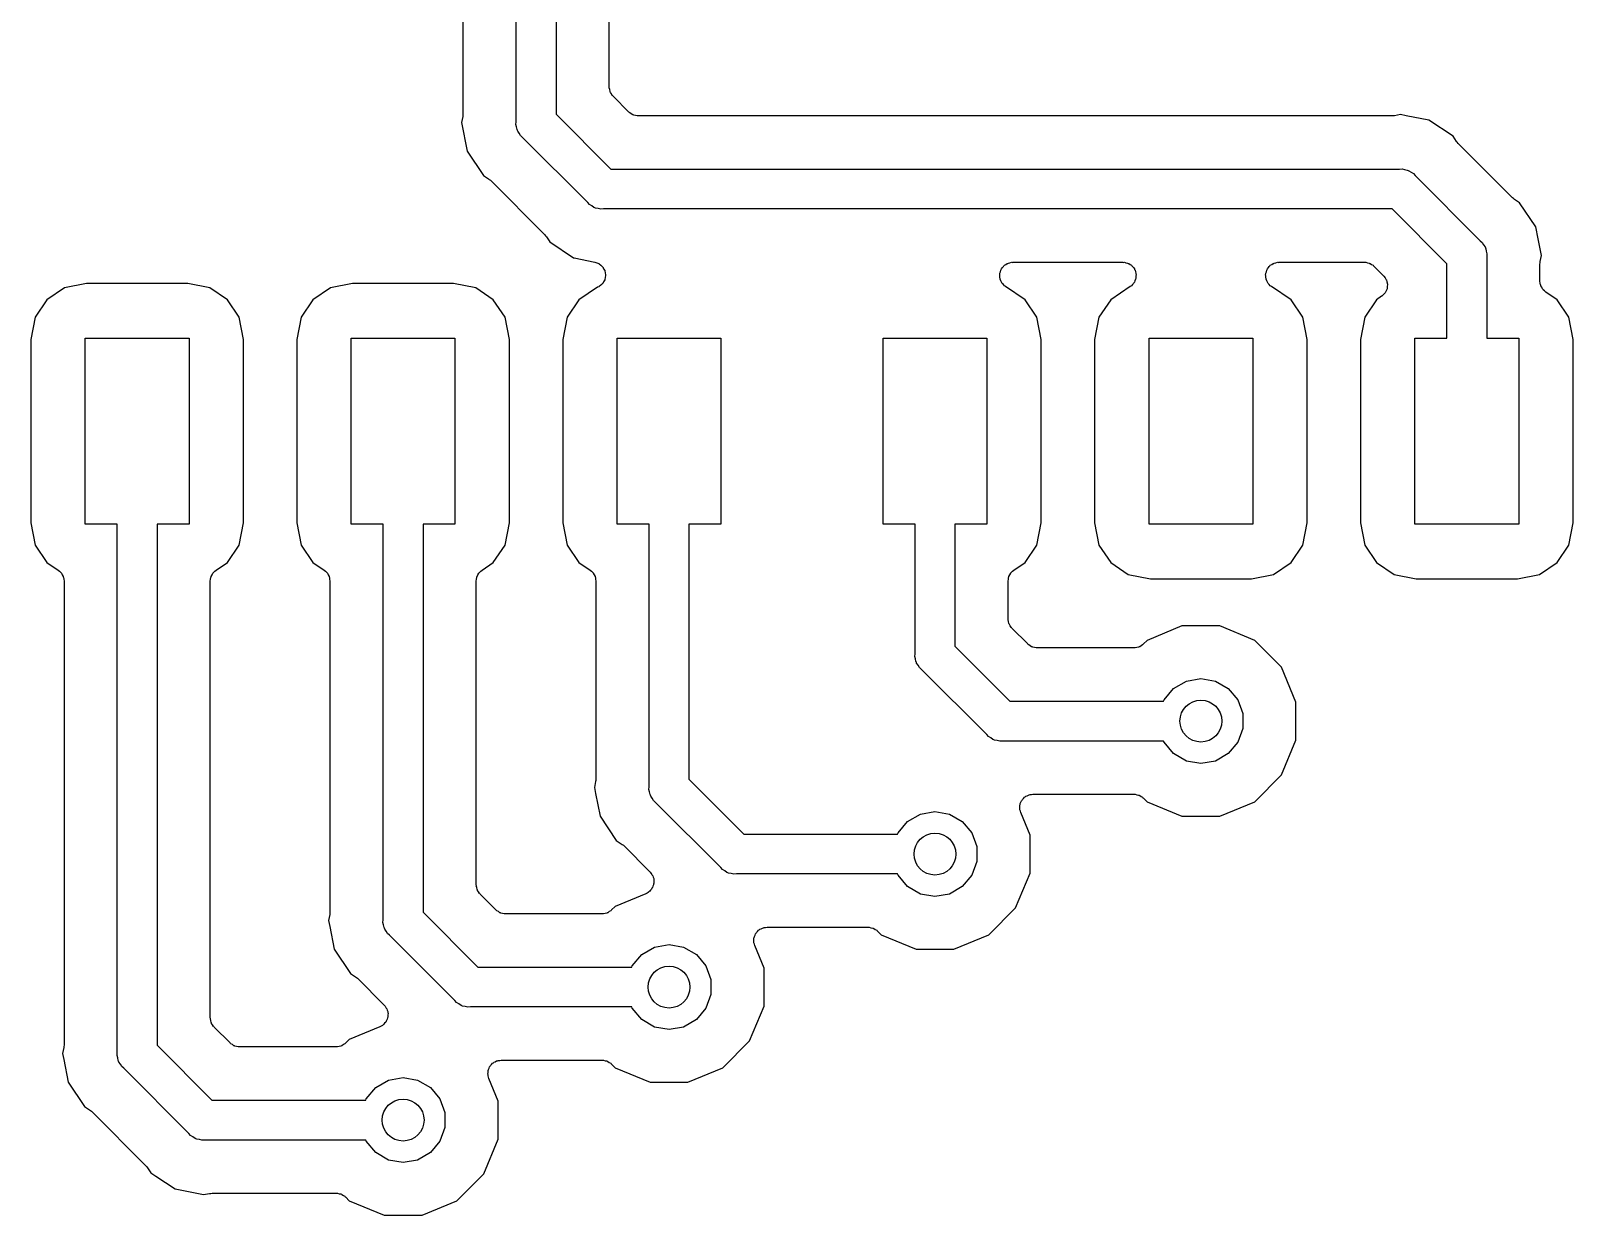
# Model space of a CAD drawing. Extents: x 40 to 163, y -163 to -37.
# Drawn here: x 49.78 to 64.52, y -146.32 to -135.01 of the extents above; entities that cross this region are included whole.
import ezdxf

# ---------------------------------------------------------------- set-up
doc = ezdxf.new("R2010")
doc.units = 0
doc.header["$MEASUREMENT"] = 0
doc.layers.add('BLACK', color=7, linetype='CONTINUOUS')

msp = doc.modelspace()

# ---------------------------------------------------------------- linework, layer by layer
at = {"layer": 'BLACK', "linetype": 'CONTINUOUS'}
for p, q in [((54.4195, -135.882), (54.4195, -112.474)), ((54.8005, -112.403), (54.8005, -135.811)), ((53.9115, -134.48), (53.9115, -135.809)), ((55.3085, -135.548), (55.3085, -134.48)), ((55.3095, -135.554), (55.3085, -135.548)), ((55.309, -135.559), (55.3095, -135.554)), ((55.3133, -135.575), (55.309, -135.559)), ((55.3162, -135.592), (55.3133, -135.575)), ((55.319, -135.596), (55.3162, -135.592)), ((55.3204, -135.602), (55.319, -135.596)), ((55.3299, -135.615), (55.3204, -135.602)), ((55.3382, -135.63), (55.3299, -135.615)), ((55.3425, -135.633), (55.3382, -135.63)), ((55.3457, -135.638), (55.3425, -135.633)), ((55.4971, -135.789), (55.3457, -135.638)), ((53.9093, -135.821), (53.9091, -135.833)), ((53.9115, -135.809), (53.9093, -135.821)), ((54.8005, -135.811), (55.3239, -136.334)), ((55.5017, -135.793), (55.4971, -135.789)), ((55.5053, -135.797), (55.5017, -135.793)), ((55.5197, -135.805), (55.5053, -135.797)), ((55.5333, -135.815), (55.5197, -135.805)), ((55.5387, -135.816), (55.5333, -135.815)), ((55.5435, -135.819), (55.5387, -135.816)), ((55.5598, -135.822), (55.5435, -135.819)), ((55.5759, -135.826), (55.5598, -135.822)), ((62.865, -135.813), (62.8085, -135.824)), ((62.9215, -135.824), (62.865, -135.813)), ((53.9091, -135.833), (53.8978, -135.89)), ((53.8978, -135.89), (53.952, -136.163)), ((54.4173, -135.907), (54.4195, -135.882)), ((54.4238, -135.931), (54.4173, -135.907)), ((54.4282, -135.956), (54.4238, -135.931)), ((54.4325, -135.964), (54.4282, -135.956)), ((54.4347, -135.972), (54.4325, -135.964)), ((55.5814, -135.826), (55.5759, -135.826)), ((55.5869, -135.826), (55.5814, -135.826)), ((62.7837, -135.826), (55.5869, -135.826)), ((62.796, -135.824), (62.7837, -135.826)), ((62.8085, -135.824), (62.796, -135.824)), ((63.1375, -135.867), (62.9215, -135.824)), ((62.9215, -135.824), (62.9215, -135.824)), ((63.3686, -136.021), (63.1375, -135.867)), ((54.4492, -135.992), (54.4347, -135.972)), ((54.4618, -136.014), (54.4492, -135.992)), ((54.4812, -136.031), (54.4618, -136.014)), ((55.1044, -136.654), (54.4812, -136.031)), ((63.4006, -136.069), (63.3686, -136.021)), ((63.4092, -136.078), (63.4006, -136.069)), ((63.4164, -136.089), (63.4092, -136.078)), ((63.9364, -136.609), (63.4164, -136.089)), ((53.952, -136.163), (54.1064, -136.394)), ((54.1064, -136.394), (54.1543, -136.426)), ((55.3239, -136.334), (62.8567, -136.334)), ((62.8567, -136.334), (62.8819, -136.332)), ((62.8819, -136.332), (62.9063, -136.339)), ((62.9063, -136.339), (62.9312, -136.343)), ((62.9312, -136.343), (62.9385, -136.347)), ((62.9385, -136.347), (62.9467, -136.35)), ((62.9467, -136.35), (62.9674, -136.364)), ((62.9674, -136.364), (62.9893, -136.377)), ((62.9893, -136.377), (63.0056, -136.396)), ((63.0056, -136.396), (63.6288, -137.019)), ((54.1543, -136.426), (54.1633, -136.434)), ((54.1633, -136.434), (54.1736, -136.441)), ((54.1736, -136.441), (54.6936, -136.961)), ((55.1207, -136.673), (55.1044, -136.654)), ((55.1426, -136.686), (55.1207, -136.673)), ((55.1632, -136.7), (55.1426, -136.686)), ((55.1715, -136.703), (55.1632, -136.7)), ((55.1788, -136.707), (55.1715, -136.703)), ((55.2037, -136.711), (55.1788, -136.707)), ((63.9466, -136.616), (63.9364, -136.609)), ((63.9557, -136.624), (63.9466, -136.616)), ((64.0036, -136.656), (63.9557, -136.624)), ((64.158, -136.887), (64.0036, -136.656)), ((55.2281, -136.718), (55.2037, -136.711)), ((55.2533, -136.715), (55.2281, -136.718)), ((62.7861, -136.715), (55.2533, -136.715)), ((63.3095, -137.239), (62.7861, -136.715)), ((54.6936, -136.961), (54.7008, -136.972)), ((54.7008, -136.972), (54.7094, -136.981)), ((54.7094, -136.981), (54.7414, -137.029)), ((64.1801, -136.999), (64.158, -136.887)), ((64.2122, -137.16), (64.1801, -136.999)), ((54.7414, -137.029), (54.9675, -137.18)), ((63.6288, -137.019), (63.6482, -137.036)), ((63.6482, -137.036), (63.6608, -137.058)), ((63.6608, -137.058), (63.6753, -137.078)), ((63.6753, -137.078), (63.6775, -137.086)), ((63.6775, -137.086), (63.6818, -137.094)), ((63.6818, -137.094), (63.6862, -137.119)), ((63.6862, -137.119), (63.6927, -137.143)), ((63.6927, -137.143), (63.6905, -137.168)), ((54.9675, -137.18), (54.9725, -137.183)), ((54.9725, -137.183), (55.1719, -137.223)), ((55.1719, -137.223), (55.1899, -137.23)), ((55.1899, -137.23), (55.2082, -137.236)), ((55.2082, -137.236), (55.2104, -137.238)), ((55.2104, -137.238), (55.213, -137.239)), ((55.213, -137.239), (55.2276, -137.251)), ((55.2276, -137.251), (55.2426, -137.263)), ((55.2426, -137.263), (55.2441, -137.266)), ((55.2441, -137.266), (55.2462, -137.268)), ((55.2462, -137.268), (55.2555, -137.285)), ((55.2555, -137.285), (55.2655, -137.301)), ((59.0487, -137.299), (59.0526, -137.294)), ((59.0526, -137.294), (59.055, -137.287)), ((59.055, -137.287), (59.0647, -137.275)), ((59.0647, -137.275), (59.0732, -137.263)), ((59.0732, -137.263), (59.0788, -137.259)), ((59.0788, -137.259), (59.0833, -137.253)), ((59.0833, -137.253), (59.0965, -137.246)), ((59.0965, -137.246), (59.1088, -137.237)), ((59.1088, -137.237), (59.1155, -137.235)), ((59.1155, -137.235), (59.1215, -137.231)), ((59.1215, -137.231), (59.1365, -137.229)), ((59.1365, -137.229), (59.1511, -137.224)), ((59.1511, -137.224), (59.1581, -137.225)), ((59.1581, -137.225), (59.1649, -137.224)), ((59.1649, -137.224), (60.2151, -137.224)), ((60.2151, -137.224), (60.2219, -137.225)), ((60.2219, -137.225), (60.2289, -137.224)), ((60.2289, -137.224), (60.2435, -137.229)), ((60.2435, -137.229), (60.2585, -137.231)), ((60.2585, -137.231), (60.2645, -137.235)), ((60.2645, -137.235), (60.2712, -137.237)), ((60.2712, -137.237), (60.2835, -137.246)), ((60.2835, -137.246), (60.2967, -137.253)), ((60.2967, -137.253), (60.3012, -137.259)), ((60.3012, -137.259), (60.3068, -137.263)), ((60.3068, -137.263), (60.3153, -137.275)), ((60.3153, -137.275), (60.325, -137.287)), ((60.325, -137.287), (60.3274, -137.294)), ((60.3274, -137.294), (60.3313, -137.299)), ((61.5887, -137.299), (61.5926, -137.294)), ((61.5926, -137.294), (61.595, -137.287)), ((61.595, -137.287), (61.6047, -137.275)), ((61.6047, -137.275), (61.6132, -137.263)), ((61.6132, -137.263), (61.6188, -137.259)), ((61.6188, -137.259), (61.6233, -137.253)), ((61.6233, -137.253), (61.6365, -137.246)), ((61.6365, -137.246), (61.6488, -137.237)), ((61.6488, -137.237), (61.6555, -137.235)), ((61.6555, -137.235), (61.6615, -137.231)), ((61.6615, -137.231), (61.6765, -137.229)), ((61.6765, -137.229), (61.6911, -137.224)), ((61.6911, -137.224), (61.6981, -137.225)), ((61.6981, -137.225), (61.7049, -137.224)), ((61.7049, -137.224), (62.5231, -137.224)), ((62.5231, -137.224), (62.5286, -137.224)), ((62.5286, -137.224), (62.5341, -137.224)), ((62.5341, -137.224), (62.5502, -137.228)), ((62.5502, -137.228), (62.5665, -137.231)), ((62.5665, -137.231), (62.5713, -137.234)), ((62.5713, -137.234), (62.5767, -137.235)), ((62.5767, -137.235), (62.5903, -137.245)), ((62.5903, -137.245), (62.6047, -137.253)), ((62.6047, -137.253), (62.6083, -137.257)), ((62.6083, -137.257), (62.6129, -137.261)), ((62.6129, -137.261), (62.7058, -137.354)), ((63.3095, -137.947), (63.3095, -137.239)), ((63.6905, -137.168), (63.6905, -137.947)), ((64.1985, -137.241), (64.2007, -137.229)), ((64.1985, -137.404), (64.1985, -137.241)), ((64.2007, -137.229), (64.2009, -137.217)), ((64.2009, -137.217), (64.2122, -137.16)), ((50.3172, -137.427), (50.1065, -137.469)), ((51.2828, -137.427), (50.3172, -137.427)), ((51.4935, -137.469), (51.2828, -137.427)), ((52.8572, -137.427), (52.6465, -137.469)), ((53.8228, -137.427), (52.8572, -137.427)), ((54.0335, -137.469), (53.8228, -137.427)), ((55.2276, -137.443), (55.213, -137.456)), ((55.2426, -137.431), (55.2276, -137.443)), ((55.2441, -137.429), (55.2426, -137.431)), ((55.2462, -137.427), (55.2441, -137.429)), ((55.2555, -137.41), (55.2462, -137.427)), ((55.2655, -137.393), (55.2555, -137.41)), ((55.2655, -137.301), (55.2661, -137.304)), ((55.2661, -137.39), (55.2655, -137.393)), ((55.2661, -137.304), (55.2674, -137.306)), ((55.2674, -137.388), (55.2661, -137.39)), ((55.2674, -137.306), (55.2704, -137.325)), ((55.2704, -137.369), (55.2674, -137.388)), ((55.2704, -137.325), (55.2741, -137.344)), ((55.2741, -137.35), (55.2704, -137.369)), ((55.2741, -137.344), (55.2737, -137.347)), ((55.2737, -137.347), (55.2741, -137.35)), ((59.0382, -137.342), (59.0399, -137.335)), ((59.0399, -137.357), (59.0382, -137.342)), ((59.0399, -137.328), (59.0451, -137.314)), ((59.0399, -137.335), (59.0399, -137.328)), ((59.0399, -137.373), (59.0399, -137.357)), ((59.0423, -137.379), (59.0399, -137.373)), ((59.043, -137.386), (59.0423, -137.379)), ((59.0498, -137.4), (59.043, -137.386)), ((59.0451, -137.314), (59.0487, -137.299)), ((59.055, -137.414), (59.0498, -137.4)), ((59.0594, -137.419), (59.055, -137.414)), ((59.0625, -137.426), (59.0594, -137.419)), ((59.0735, -137.436), (59.0625, -137.426)), ((59.0833, -137.448), (59.0735, -137.436)), ((60.3065, -137.436), (60.2967, -137.448)), ((60.3175, -137.426), (60.3065, -137.436)), ((60.3206, -137.419), (60.3175, -137.426)), ((60.325, -137.414), (60.3206, -137.419)), ((60.3302, -137.4), (60.325, -137.414)), ((60.337, -137.386), (60.3302, -137.4)), ((60.3313, -137.299), (60.3349, -137.314)), ((60.3349, -137.314), (60.3401, -137.328)), ((60.3377, -137.379), (60.337, -137.386)), ((60.3401, -137.373), (60.3377, -137.379)), ((60.3401, -137.328), (60.3401, -137.335)), ((60.3401, -137.335), (60.3418, -137.342)), ((60.3418, -137.342), (60.3401, -137.357)), ((60.3401, -137.357), (60.3401, -137.373)), ((61.5782, -137.342), (61.5799, -137.335)), ((61.5799, -137.357), (61.5782, -137.342)), ((61.5799, -137.328), (61.5851, -137.314)), ((61.5799, -137.335), (61.5799, -137.328)), ((61.5799, -137.373), (61.5799, -137.357)), ((61.5823, -137.379), (61.5799, -137.373)), ((61.583, -137.386), (61.5823, -137.379)), ((61.5898, -137.4), (61.583, -137.386)), ((61.5851, -137.314), (61.5887, -137.299)), ((61.595, -137.414), (61.5898, -137.4)), ((61.5994, -137.419), (61.595, -137.414)), ((61.6025, -137.426), (61.5994, -137.419)), ((61.6135, -137.436), (61.6025, -137.426)), ((61.6233, -137.448), (61.6135, -137.436)), ((62.7058, -137.354), (62.7066, -137.355)), ((62.7066, -137.355), (62.7077, -137.356)), ((62.7077, -137.356), (62.7193, -137.373)), ((62.7193, -137.373), (62.7311, -137.39)), ((62.7311, -137.39), (62.7315, -137.391)), ((62.7315, -137.391), (62.7322, -137.392)), ((62.7322, -137.392), (62.7372, -137.412)), ((62.7372, -137.412), (62.7425, -137.432)), ((62.7427, -137.435), (62.7405, -137.456)), ((62.7425, -137.432), (62.7424, -137.434)), ((62.7424, -137.434), (62.7427, -137.435)), ((64.2016, -137.422), (64.1985, -137.404)), ((64.2036, -137.44), (64.2016, -137.422)), ((64.2054, -137.444), (64.2036, -137.44)), ((49.9385, -137.581), (49.8262, -137.749)), ((50.1065, -137.469), (49.9385, -137.581)), ((51.6615, -137.581), (51.4935, -137.469)), ((51.7738, -137.749), (51.6615, -137.581)), ((52.4785, -137.581), (52.3662, -137.749)), ((52.6465, -137.469), (52.4785, -137.581)), ((54.2015, -137.581), (54.0335, -137.469)), ((54.3138, -137.749), (54.2015, -137.581)), ((55.0185, -137.581), (54.9062, -137.749)), ((55.1954, -137.463), (55.0185, -137.581)), ((55.2082, -137.459), (55.1954, -137.463)), ((55.2104, -137.457), (55.2082, -137.459)), ((55.213, -137.456), (55.2104, -137.457)), ((59.0894, -137.451), (59.0833, -137.448)), ((59.0944, -137.456), (59.0894, -137.451)), ((59.2815, -137.581), (59.0944, -137.456)), ((59.3938, -137.749), (59.2815, -137.581)), ((60.0985, -137.581), (59.9862, -137.749)), ((60.2856, -137.456), (60.0985, -137.581)), ((60.2906, -137.451), (60.2856, -137.456)), ((60.2967, -137.448), (60.2906, -137.451)), ((61.6294, -137.451), (61.6233, -137.448)), ((61.6344, -137.456), (61.6294, -137.451)), ((61.8215, -137.581), (61.6344, -137.456)), ((61.9338, -137.749), (61.8215, -137.581)), ((62.6385, -137.581), (62.5262, -137.749)), ((62.6865, -137.549), (62.6385, -137.581)), ((62.6876, -137.548), (62.6865, -137.549)), ((62.6888, -137.547), (62.6876, -137.548)), ((62.7035, -137.533), (62.6888, -137.547)), ((62.7184, -137.519), (62.7035, -137.533)), ((62.719, -137.517), (62.7184, -137.519)), ((62.72, -137.516), (62.719, -137.517)), ((62.7288, -137.498), (62.72, -137.516)), ((62.7379, -137.479), (62.7288, -137.498)), ((62.7381, -137.478), (62.7379, -137.479)), ((62.7387, -137.476), (62.7381, -137.478)), ((62.7405, -137.456), (62.7387, -137.476)), ((64.2062, -137.448), (64.2054, -137.444)), ((64.2151, -137.463), (64.2062, -137.448)), ((64.2231, -137.479), (64.2151, -137.463)), ((64.2261, -137.482), (64.2231, -137.479)), ((64.2282, -137.486), (64.2261, -137.482)), ((64.242, -137.498), (64.2282, -137.486)), ((64.2549, -137.51), (64.242, -137.498)), ((64.3615, -137.581), (64.2549, -137.51)), ((64.4738, -137.749), (64.3615, -137.581)), ((49.8262, -137.749), (49.7843, -137.96)), ((51.8157, -137.96), (51.7738, -137.749)), ((52.3662, -137.749), (52.3243, -137.96)), ((54.3557, -137.96), (54.3138, -137.749)), ((54.9062, -137.749), (54.8643, -137.96)), ((59.4357, -137.96), (59.3938, -137.749)), ((59.9862, -137.749), (59.9443, -137.96)), ((61.9757, -137.96), (61.9338, -137.749)), ((62.5262, -137.749), (62.4843, -137.96)), ((64.5157, -137.96), (64.4738, -137.749)), ((49.7843, -137.96), (49.7843, -139.713)), ((50.3047, -139.725), (50.3047, -137.947)), ((50.3047, -137.947), (51.2953, -137.947)), ((51.2953, -137.947), (51.2953, -139.725)), ((51.8157, -139.713), (51.8157, -137.96)), ((52.3243, -137.96), (52.3243, -139.713)), ((52.8447, -139.725), (52.8447, -137.947)), ((52.8447, -137.947), (53.8353, -137.947)), ((53.8353, -137.947), (53.8353, -139.725)), ((54.3557, -139.713), (54.3557, -137.96)), ((54.8643, -137.96), (54.8643, -139.713)), ((55.3847, -139.725), (55.3847, -137.947)), ((55.3847, -137.947), (56.3753, -137.947)), ((56.3753, -137.947), (56.3753, -139.725)), ((57.9247, -139.725), (57.9247, -137.947)), ((57.9247, -137.947), (58.9153, -137.947)), ((58.9153, -137.947), (58.9153, -139.725)), ((59.4357, -139.713), (59.4357, -137.96)), ((59.9443, -137.96), (59.9443, -139.713)), ((60.4647, -139.725), (60.4647, -137.947)), ((60.4647, -137.947), (61.4553, -137.947)), ((61.4553, -137.947), (61.4553, -139.725)), ((61.9757, -139.713), (61.9757, -137.96)), ((62.4843, -137.96), (62.4843, -139.713)), ((63.0047, -139.725), (63.0047, -137.947)), ((63.0047, -137.947), (63.3095, -137.947)), ((63.6905, -137.947), (63.9953, -137.947)), ((63.9953, -137.947), (63.9953, -139.725)), ((64.5157, -139.713), (64.5157, -137.96)), ((49.7843, -139.713), (49.8262, -139.924)), ((50.6095, -139.725), (50.3047, -139.725)), ((50.6095, -144.772), (50.6095, -139.725)), ((51.2953, -139.725), (50.9905, -139.725)), ((50.9905, -139.725), (50.9905, -144.701)), ((51.7738, -139.924), (51.8157, -139.713)), ((52.3243, -139.713), (52.3662, -139.924)), ((53.1495, -139.725), (52.8447, -139.725)), ((53.1495, -143.502), (53.1495, -139.725)), ((53.8353, -139.725), (53.5305, -139.725)), ((53.5305, -139.725), (53.5305, -143.431)), ((54.3138, -139.924), (54.3557, -139.713)), ((54.8643, -139.713), (54.9062, -139.924)), ((55.6895, -139.725), (55.3847, -139.725)), ((55.6895, -142.232), (55.6895, -139.725)), ((56.3753, -139.725), (56.0705, -139.725)), ((56.0705, -139.725), (56.0705, -142.161)), ((58.2295, -139.725), (57.9247, -139.725)), ((58.2295, -140.962), (58.2295, -139.725)), ((58.9153, -139.725), (58.6105, -139.725)), ((58.6105, -139.725), (58.6105, -140.891)), ((59.3938, -139.924), (59.4357, -139.713)), ((59.9443, -139.713), (59.9862, -139.924)), ((61.4553, -139.725), (60.4647, -139.725)), ((61.9338, -139.924), (61.9757, -139.713)), ((62.4843, -139.713), (62.5262, -139.924)), ((63.9953, -139.725), (63.0047, -139.725)), ((64.4738, -139.924), (64.5157, -139.713)), ((49.8262, -139.924), (49.9385, -140.092)), ((51.6615, -140.092), (51.7738, -139.924)), ((52.3662, -139.924), (52.4785, -140.092)), ((54.2015, -140.092), (54.3138, -139.924)), ((54.9062, -139.924), (55.0185, -140.092)), ((59.2815, -140.092), (59.3938, -139.924)), ((59.9862, -139.924), (60.0985, -140.092)), ((61.8215, -140.092), (61.9338, -139.924)), ((62.5262, -139.924), (62.6385, -140.092)), ((64.3615, -140.092), (64.4738, -139.924)), ((49.9385, -140.092), (50.0451, -140.163)), ((51.5549, -140.163), (51.6615, -140.092)), ((52.4785, -140.092), (52.5851, -140.163)), ((54.0949, -140.163), (54.2015, -140.092)), ((55.0185, -140.092), (55.1251, -140.163)), ((59.1749, -140.163), (59.2815, -140.092)), ((60.0985, -140.092), (60.2665, -140.204)), ((61.6535, -140.204), (61.8215, -140.092)), ((62.6385, -140.092), (62.8065, -140.204)), ((64.1935, -140.204), (64.3615, -140.092)), ((50.0451, -140.163), (50.058, -140.175)), ((50.058, -140.175), (50.0718, -140.187)), ((50.0718, -140.187), (50.0739, -140.19)), ((50.0739, -140.19), (50.0769, -140.193)), ((50.0769, -140.193), (50.0849, -140.209)), ((50.0849, -140.209), (50.0938, -140.225)), ((50.0938, -140.225), (50.0946, -140.229)), ((50.0946, -140.229), (50.0964, -140.233)), ((50.0964, -140.233), (50.0984, -140.251)), ((51.5016, -140.251), (51.5036, -140.233)), ((51.5036, -140.233), (51.5054, -140.229)), ((51.5054, -140.229), (51.5062, -140.225)), ((51.5062, -140.225), (51.5151, -140.209)), ((51.5151, -140.209), (51.5231, -140.193)), ((51.5231, -140.193), (51.5261, -140.19)), ((51.5261, -140.19), (51.5282, -140.187)), ((51.5282, -140.187), (51.542, -140.175)), ((51.542, -140.175), (51.5549, -140.163)), ((52.5851, -140.163), (52.598, -140.175)), ((52.598, -140.175), (52.6118, -140.187)), ((52.6118, -140.187), (52.6139, -140.19)), ((52.6139, -140.19), (52.6169, -140.193)), ((52.6169, -140.193), (52.6249, -140.209)), ((52.6249, -140.209), (52.6338, -140.225)), ((52.6338, -140.225), (52.6346, -140.229)), ((52.6346, -140.229), (52.6364, -140.233)), ((52.6364, -140.233), (52.6384, -140.251)), ((54.0416, -140.251), (54.0436, -140.233)), ((54.0436, -140.233), (54.0454, -140.229)), ((54.0454, -140.229), (54.0462, -140.225)), ((54.0462, -140.225), (54.0551, -140.209)), ((54.0551, -140.209), (54.0631, -140.193)), ((54.0631, -140.193), (54.0661, -140.19)), ((54.0661, -140.19), (54.0682, -140.187)), ((54.0682, -140.187), (54.082, -140.175)), ((54.082, -140.175), (54.0949, -140.163)), ((55.1251, -140.163), (55.138, -140.175)), ((55.138, -140.175), (55.1518, -140.187)), ((55.1518, -140.187), (55.1539, -140.19)), ((55.1539, -140.19), (55.1569, -140.193)), ((55.1569, -140.193), (55.1649, -140.209)), ((55.1649, -140.209), (55.1738, -140.225)), ((55.1738, -140.225), (55.1746, -140.229)), ((55.1746, -140.229), (55.1764, -140.233)), ((55.1764, -140.233), (55.1784, -140.251)), ((59.1216, -140.251), (59.1236, -140.233)), ((59.1236, -140.233), (59.1254, -140.229)), ((59.1254, -140.229), (59.1262, -140.225)), ((59.1262, -140.225), (59.1351, -140.209)), ((59.1351, -140.209), (59.1431, -140.193)), ((59.1431, -140.193), (59.1461, -140.19)), ((59.1461, -140.19), (59.1482, -140.187)), ((59.1482, -140.187), (59.162, -140.175)), ((59.162, -140.175), (59.1749, -140.163)), ((60.2665, -140.204), (60.4772, -140.246)), ((61.4428, -140.246), (61.6535, -140.204)), ((62.8065, -140.204), (63.0172, -140.246)), ((63.9828, -140.246), (64.1935, -140.204)), ((50.0984, -140.251), (50.1015, -140.268)), ((50.1015, -140.268), (50.1015, -144.699)), ((51.4985, -140.268), (51.5016, -140.251)), ((51.4985, -144.438), (51.4985, -140.268)), ((52.6384, -140.251), (52.6415, -140.268)), ((52.6415, -140.268), (52.6415, -143.429)), ((54.0385, -140.268), (54.0416, -140.251)), ((54.0385, -143.168), (54.0385, -140.268)), ((55.1784, -140.251), (55.1815, -140.268)), ((55.1815, -140.268), (55.1815, -142.159)), ((59.1185, -140.268), (59.1216, -140.251)), ((59.1185, -140.628), (59.1185, -140.268)), ((60.4772, -140.246), (61.4428, -140.246)), ((63.0172, -140.246), (63.9828, -140.246)), ((59.1195, -140.634), (59.1185, -140.628)), ((59.119, -140.639), (59.1195, -140.634)), ((59.1233, -140.655), (59.119, -140.639)), ((59.1262, -140.672), (59.1233, -140.655)), ((59.129, -140.676), (59.1262, -140.672)), ((59.1304, -140.682), (59.129, -140.676)), ((59.1399, -140.695), (59.1304, -140.682)), ((59.1482, -140.71), (59.1399, -140.695)), ((59.1525, -140.713), (59.1482, -140.71)), ((59.1557, -140.718), (59.1525, -140.713)), ((59.3071, -140.869), (59.1557, -140.718)), ((60.7794, -140.697), (60.4457, -140.835)), ((61.1406, -140.697), (60.7794, -140.697)), ((61.4743, -140.835), (61.1406, -140.697)), ((58.2273, -140.987), (58.2295, -140.962)), ((58.6105, -140.891), (59.1339, -141.415)), ((59.3117, -140.873), (59.3071, -140.869)), ((59.3153, -140.877), (59.3117, -140.873)), ((59.3297, -140.885), (59.3153, -140.877)), ((59.3433, -140.895), (59.3297, -140.885)), ((59.3487, -140.896), (59.3433, -140.895)), ((59.3535, -140.899), (59.3487, -140.896)), ((59.3698, -140.902), (59.3535, -140.899)), ((59.3859, -140.906), (59.3698, -140.902)), ((59.3914, -140.906), (59.3859, -140.906)), ((59.3969, -140.906), (59.3914, -140.906)), ((60.3218, -140.906), (59.3969, -140.906)), ((60.3273, -140.906), (60.3218, -140.906)), ((60.3329, -140.906), (60.3273, -140.906)), ((60.3489, -140.902), (60.3329, -140.906)), ((60.3652, -140.899), (60.3489, -140.902)), ((60.3701, -140.896), (60.3652, -140.899)), ((60.3755, -140.895), (60.3701, -140.896)), ((60.3891, -140.885), (60.3755, -140.895)), ((60.4034, -140.877), (60.3891, -140.885)), ((60.407, -140.873), (60.4034, -140.877)), ((60.4116, -140.869), (60.407, -140.873)), ((60.4457, -140.835), (60.4116, -140.869)), ((61.7298, -141.091), (61.4743, -140.835)), ((58.2338, -141.011), (58.2273, -140.987)), ((58.2382, -141.036), (58.2338, -141.011)), ((58.2425, -141.044), (58.2382, -141.036)), ((58.2447, -141.052), (58.2425, -141.044)), ((58.2592, -141.072), (58.2447, -141.052)), ((58.2718, -141.094), (58.2592, -141.072)), ((58.2912, -141.111), (58.2718, -141.094)), ((58.9144, -141.734), (58.2912, -141.111)), ((61.868, -141.424), (61.7298, -141.091)), ((60.6989, -141.294), (60.8211, -141.223)), ((60.8211, -141.223), (60.96, -141.199)), ((60.96, -141.199), (61.0989, -141.223)), ((61.0989, -141.223), (61.2211, -141.294)), ((59.1339, -141.415), (60.6037, -141.415)), ((60.6037, -141.415), (60.6082, -141.402)), ((60.6082, -141.402), (60.6989, -141.294)), ((61.2211, -141.294), (61.3118, -141.402)), ((61.3118, -141.402), (61.36, -141.534)), ((61.36, -141.534), (61.36, -141.676)), ((61.868, -141.786), (61.868, -141.424)), ((61.36, -141.676), (61.3118, -141.808)), ((58.9307, -141.753), (58.9144, -141.734)), ((58.9526, -141.766), (58.9307, -141.753)), ((58.9733, -141.78), (58.9526, -141.766)), ((58.9815, -141.783), (58.9733, -141.78)), ((58.9888, -141.787), (58.9815, -141.783)), ((59.0137, -141.791), (58.9888, -141.787)), ((59.0381, -141.798), (59.0137, -141.791)), ((59.0633, -141.796), (59.0381, -141.798)), ((60.6037, -141.796), (59.0633, -141.796)), ((60.6082, -141.808), (60.6037, -141.796)), ((60.6989, -141.916), (60.6082, -141.808)), ((61.3118, -141.808), (61.2211, -141.916)), ((61.7298, -142.119), (61.868, -141.786)), ((60.8211, -141.987), (60.6989, -141.916)), ((60.96, -142.011), (60.8211, -141.987)), ((61.0989, -141.987), (60.96, -142.011)), ((61.2211, -141.916), (61.0989, -141.987)), ((61.4743, -142.375), (61.7298, -142.119)), ((55.1791, -142.183), (55.1678, -142.24)), ((55.1678, -142.24), (55.1791, -142.297)), ((55.1793, -142.171), (55.1791, -142.183)), ((55.1791, -142.297), (55.1791, -142.297)), ((55.1791, -142.297), (55.222, -142.513)), ((55.1815, -142.159), (55.1793, -142.171)), ((55.6873, -142.257), (55.6895, -142.232)), ((55.6938, -142.281), (55.6873, -142.257)), ((55.6982, -142.306), (55.6938, -142.281)), ((56.0705, -142.161), (56.5939, -142.684)), ((59.3425, -142.306), (59.3562, -142.303)), ((59.3562, -142.303), (60.3218, -142.303)), ((60.3218, -142.303), (60.3273, -142.304)), ((60.3273, -142.304), (60.3329, -142.304)), ((60.3329, -142.304), (60.3489, -142.308)), ((55.7025, -142.314), (55.6982, -142.306)), ((55.7047, -142.322), (55.7025, -142.314)), ((55.7192, -142.342), (55.7047, -142.322)), ((55.7318, -142.364), (55.7192, -142.342)), ((55.7512, -142.381), (55.7318, -142.364)), ((56.3744, -143.004), (55.7512, -142.381)), ((59.2293, -142.436), (59.2311, -142.422)), ((59.2311, -142.444), (59.2293, -142.436)), ((59.2311, -142.408), (59.2339, -142.401)), ((59.2311, -142.422), (59.2311, -142.408)), ((59.2311, -142.453), (59.2311, -142.444)), ((59.2339, -142.401), (59.235, -142.392)), ((59.235, -142.392), (59.2414, -142.38)), ((59.2414, -142.38), (59.2462, -142.367)), ((59.2462, -142.367), (59.2515, -142.361)), ((59.2515, -142.361), (59.2554, -142.353)), ((59.2554, -142.353), (59.2656, -142.344)), ((59.2656, -142.344), (59.2745, -142.333)), ((59.2745, -142.333), (59.2818, -142.329)), ((59.2818, -142.329), (59.2879, -142.323)), ((59.2879, -142.323), (59.3007, -142.318)), ((59.3007, -142.318), (59.3127, -142.311)), ((59.3127, -142.311), (59.3209, -142.31)), ((59.3209, -142.31), (59.3287, -142.307)), ((59.3287, -142.307), (59.3425, -142.306)), ((60.3489, -142.308), (60.3652, -142.311)), ((60.3652, -142.311), (60.3701, -142.314)), ((60.3701, -142.314), (60.3755, -142.315)), ((60.3755, -142.315), (60.3891, -142.325)), ((60.3891, -142.325), (60.4034, -142.333)), ((60.4034, -142.333), (60.407, -142.337)), ((60.407, -142.337), (60.4116, -142.341)), ((60.4116, -142.341), (60.4457, -142.375)), ((60.4457, -142.375), (60.7794, -142.513)), ((61.1406, -142.513), (61.4743, -142.375)), ((55.222, -142.513), (55.3764, -142.744)), ((58.0682, -142.672), (58.1589, -142.564)), ((58.1589, -142.564), (58.2811, -142.493)), ((58.2811, -142.493), (58.42, -142.469)), ((58.42, -142.469), (58.5589, -142.493)), ((58.5589, -142.493), (58.6811, -142.564)), ((58.6811, -142.564), (58.7718, -142.672)), ((59.2358, -142.466), (59.2311, -142.453)), ((59.2388, -142.479), (59.2358, -142.466)), ((59.328, -142.694), (59.2388, -142.479)), ((60.7794, -142.513), (61.1406, -142.513)), ((55.3764, -142.744), (55.4243, -142.776)), ((56.5939, -142.684), (58.0637, -142.684)), ((58.0637, -142.684), (58.0682, -142.672)), ((58.7718, -142.672), (58.82, -142.804)), ((59.328, -143.056), (59.328, -142.694)), ((55.4243, -142.776), (55.4334, -142.784)), ((55.4334, -142.784), (55.4436, -142.791)), ((55.4436, -142.791), (55.6992, -143.047)), ((58.82, -142.804), (58.82, -142.946)), ((56.3907, -143.023), (56.3744, -143.004)), ((56.4126, -143.036), (56.3907, -143.023)), ((56.4332, -143.05), (56.4126, -143.036)), ((58.82, -142.946), (58.7718, -143.078)), ((54.0395, -143.174), (54.0385, -143.168)), ((54.039, -143.179), (54.0395, -143.174)), ((54.0433, -143.195), (54.039, -143.179)), ((55.6992, -143.047), (55.7071, -143.058)), ((55.7071, -143.058), (55.7165, -143.069)), ((55.7165, -143.069), (55.7197, -143.076)), ((55.7197, -143.076), (55.7245, -143.083)), ((55.7262, -143.182), (55.722, -143.195)), ((55.7245, -143.083), (55.7281, -143.097)), ((55.7321, -143.17), (55.7262, -143.182)), ((55.7281, -143.097), (55.7334, -143.109)), ((55.7328, -143.161), (55.7321, -143.17)), ((55.7353, -143.153), (55.7328, -143.161)), ((55.7334, -143.109), (55.7337, -143.118)), ((55.7337, -143.118), (55.7359, -143.126)), ((55.7359, -143.126), (55.7347, -143.14)), ((55.7347, -143.14), (55.7353, -143.153)), ((56.4415, -143.053), (56.4332, -143.05)), ((56.4488, -143.057), (56.4415, -143.053)), ((56.4737, -143.061), (56.4488, -143.057)), ((56.4981, -143.068), (56.4737, -143.061)), ((56.5233, -143.065), (56.4981, -143.068)), ((58.0637, -143.065), (56.5233, -143.065)), ((58.0682, -143.078), (58.0637, -143.065)), ((58.1589, -143.186), (58.0682, -143.078)), ((58.2811, -143.257), (58.1589, -143.186)), ((58.6811, -143.186), (58.5589, -143.257)), ((58.7718, -143.078), (58.6811, -143.186)), ((59.1898, -143.389), (59.328, -143.056)), ((54.0462, -143.212), (54.0433, -143.195)), ((54.049, -143.216), (54.0462, -143.212)), ((54.0504, -143.222), (54.049, -143.216)), ((54.0599, -143.235), (54.0504, -143.222)), ((54.0682, -143.25), (54.0599, -143.235)), ((54.0725, -143.253), (54.0682, -143.25)), ((54.0757, -143.258), (54.0725, -143.253)), ((54.2271, -143.409), (54.0757, -143.258)), ((55.658, -143.254), (55.3657, -143.375)), ((55.6697, -143.247), (55.658, -143.254)), ((55.6822, -143.241), (55.6697, -143.247)), ((55.6881, -143.235), (55.6822, -143.241)), ((55.6952, -143.23), (55.6881, -143.235)), ((55.7036, -143.219), (55.6952, -143.23)), ((55.7134, -143.21), (55.7036, -143.219)), ((55.7169, -143.202), (55.7134, -143.21)), ((55.722, -143.195), (55.7169, -143.202)), ((58.42, -143.281), (58.2811, -143.257)), ((58.5589, -143.257), (58.42, -143.281)), ((52.6391, -143.453), (52.6278, -143.51)), ((52.6393, -143.441), (52.6391, -143.453)), ((52.6415, -143.429), (52.6393, -143.441)), ((53.5305, -143.431), (54.0539, -143.954)), ((54.2317, -143.413), (54.2271, -143.409)), ((54.2353, -143.417), (54.2317, -143.413)), ((54.2497, -143.425), (54.2353, -143.417)), ((54.2633, -143.435), (54.2497, -143.425)), ((54.2687, -143.436), (54.2633, -143.435)), ((54.2735, -143.439), (54.2687, -143.436)), ((54.2898, -143.442), (54.2735, -143.439)), ((54.3059, -143.446), (54.2898, -143.442)), ((54.3114, -143.446), (54.3059, -143.446)), ((54.3169, -143.446), (54.3114, -143.446)), ((55.2418, -143.446), (54.3169, -143.446)), ((55.2473, -143.446), (55.2418, -143.446)), ((55.2529, -143.446), (55.2473, -143.446)), ((55.2689, -143.442), (55.2529, -143.446)), ((55.2852, -143.439), (55.2689, -143.442)), ((55.2901, -143.436), (55.2852, -143.439)), ((55.2955, -143.435), (55.2901, -143.436)), ((55.3091, -143.425), (55.2955, -143.435)), ((55.3234, -143.417), (55.3091, -143.425)), ((55.327, -143.413), (55.3234, -143.417)), ((55.3316, -143.409), (55.327, -143.413)), ((55.3657, -143.375), (55.3316, -143.409)), ((58.9343, -143.645), (59.1898, -143.389)), ((52.6278, -143.51), (52.6391, -143.567)), ((52.6391, -143.567), (52.6391, -143.567)), ((52.6391, -143.567), (52.682, -143.783)), ((53.1473, -143.527), (53.1495, -143.502)), ((53.1538, -143.551), (53.1473, -143.527)), ((53.1582, -143.576), (53.1538, -143.551)), ((53.1625, -143.584), (53.1582, -143.576)), ((53.1647, -143.592), (53.1625, -143.584)), ((53.1792, -143.612), (53.1647, -143.592)), ((53.1918, -143.634), (53.1792, -143.612)), ((56.7062, -143.637), (56.7115, -143.631)), ((56.7115, -143.631), (56.7154, -143.623)), ((56.7154, -143.623), (56.7256, -143.614)), ((56.7256, -143.614), (56.7345, -143.603)), ((56.7345, -143.603), (56.7418, -143.599)), ((56.7418, -143.599), (56.7479, -143.593)), ((56.7479, -143.593), (56.7607, -143.588)), ((56.7607, -143.588), (56.7727, -143.581)), ((56.7727, -143.581), (56.7809, -143.58)), ((56.7809, -143.58), (56.7887, -143.577)), ((56.7887, -143.577), (56.8025, -143.576)), ((56.8025, -143.576), (56.8162, -143.573)), ((56.8162, -143.573), (57.7818, -143.573)), ((57.7818, -143.573), (57.7873, -143.574)), ((57.7873, -143.574), (57.7929, -143.574)), ((57.7929, -143.574), (57.8089, -143.578)), ((57.8089, -143.578), (57.8252, -143.581)), ((57.8252, -143.581), (57.8301, -143.584)), ((57.8301, -143.584), (57.8355, -143.585)), ((57.8355, -143.585), (57.8491, -143.595)), ((57.8491, -143.595), (57.8634, -143.603)), ((57.8634, -143.603), (57.867, -143.607)), ((57.867, -143.607), (57.8716, -143.611)), ((57.8716, -143.611), (57.9057, -143.645)), ((53.2112, -143.651), (53.1918, -143.634)), ((53.8344, -144.274), (53.2112, -143.651)), ((55.6189, -143.834), (55.7411, -143.763)), ((55.7411, -143.763), (55.88, -143.739)), ((55.88, -143.739), (56.0189, -143.763)), ((56.0189, -143.763), (56.1411, -143.834)), ((56.6893, -143.706), (56.6911, -143.692)), ((56.6911, -143.714), (56.6893, -143.706)), ((56.6911, -143.678), (56.6939, -143.671)), ((56.6911, -143.692), (56.6911, -143.678)), ((56.6911, -143.723), (56.6911, -143.714)), ((56.6958, -143.736), (56.6911, -143.723)), ((56.6939, -143.671), (56.695, -143.662)), ((56.695, -143.662), (56.7014, -143.65)), ((56.6988, -143.749), (56.6958, -143.736)), ((56.788, -143.964), (56.6988, -143.749)), ((56.7014, -143.65), (56.7062, -143.637)), ((57.9057, -143.645), (58.2394, -143.783)), ((58.6006, -143.783), (58.9343, -143.645)), ((52.682, -143.783), (52.8364, -144.014)), ((55.5282, -143.942), (55.6189, -143.834)), ((56.1411, -143.834), (56.2318, -143.942)), ((58.2394, -143.783), (58.6006, -143.783)), ((52.8364, -144.014), (52.8843, -144.046)), ((52.8843, -144.046), (52.8934, -144.054)), ((52.8934, -144.054), (52.9036, -144.061)), ((52.9036, -144.061), (53.1592, -144.317)), ((54.0539, -143.954), (55.5237, -143.954)), ((55.5237, -143.954), (55.5282, -143.942)), ((56.2318, -143.942), (56.28, -144.074)), ((56.788, -144.326), (56.788, -143.964)), ((56.28, -144.216), (56.2318, -144.348)), ((56.28, -144.074), (56.28, -144.216)), ((53.1592, -144.317), (53.1671, -144.328)), ((53.1671, -144.328), (53.1765, -144.339)), ((53.1765, -144.339), (53.1797, -144.346)), ((53.1797, -144.346), (53.1845, -144.353)), ((53.1845, -144.353), (53.1881, -144.367)), ((53.1881, -144.367), (53.1934, -144.379)), ((53.8507, -144.293), (53.8344, -144.274)), ((53.8726, -144.306), (53.8507, -144.293)), ((53.8932, -144.32), (53.8726, -144.306)), ((53.9015, -144.323), (53.8932, -144.32)), ((53.9088, -144.327), (53.9015, -144.323)), ((53.9337, -144.331), (53.9088, -144.327)), ((53.9581, -144.338), (53.9337, -144.331)), ((53.9833, -144.335), (53.9581, -144.338)), ((55.5237, -144.335), (53.9833, -144.335)), ((55.5282, -144.348), (55.5237, -144.335)), ((55.6189, -144.456), (55.5282, -144.348)), ((56.2318, -144.348), (56.1411, -144.456)), ((56.6498, -144.659), (56.788, -144.326)), ((51.4995, -144.444), (51.4985, -144.438)), ((51.499, -144.449), (51.4995, -144.444)), ((51.5033, -144.465), (51.499, -144.449)), ((51.5062, -144.482), (51.5033, -144.465)), ((51.509, -144.486), (51.5062, -144.482)), ((51.5104, -144.492), (51.509, -144.486)), ((51.5199, -144.505), (51.5104, -144.492)), ((51.5282, -144.52), (51.5199, -144.505)), ((53.1422, -144.511), (53.1297, -144.517)), ((53.1481, -144.505), (53.1422, -144.511)), ((53.1552, -144.5), (53.1481, -144.505)), ((53.1636, -144.489), (53.1552, -144.5)), ((53.1734, -144.48), (53.1636, -144.489)), ((53.1769, -144.472), (53.1734, -144.48)), ((53.182, -144.465), (53.1769, -144.472)), ((53.1862, -144.452), (53.182, -144.465)), ((53.1921, -144.44), (53.1862, -144.452)), ((53.1928, -144.431), (53.1921, -144.44)), ((53.1953, -144.423), (53.1928, -144.431)), ((53.1934, -144.379), (53.1937, -144.388)), ((53.1937, -144.388), (53.1959, -144.396)), ((53.1959, -144.396), (53.1947, -144.41)), ((53.1947, -144.41), (53.1953, -144.423)), ((55.7411, -144.527), (55.6189, -144.456)), ((56.1411, -144.456), (56.0189, -144.527)), ((51.5325, -144.523), (51.5282, -144.52)), ((51.5357, -144.528), (51.5325, -144.523)), ((51.6871, -144.679), (51.5357, -144.528)), ((52.8257, -144.645), (52.7916, -144.679)), ((53.118, -144.524), (52.8257, -144.645)), ((53.1297, -144.517), (53.118, -144.524)), ((55.88, -144.551), (55.7411, -144.527)), ((56.0189, -144.527), (55.88, -144.551)), ((56.3943, -144.915), (56.6498, -144.659)), ((50.0991, -144.723), (50.0878, -144.78)), ((50.0878, -144.78), (50.0991, -144.837)), ((50.0993, -144.711), (50.0991, -144.723)), ((50.1015, -144.699), (50.0993, -144.711)), ((50.6073, -144.797), (50.6095, -144.772)), ((50.6138, -144.821), (50.6073, -144.797)), ((50.9905, -144.701), (51.5139, -145.225)), ((51.6917, -144.683), (51.6871, -144.679)), ((51.6953, -144.687), (51.6917, -144.683)), ((51.7097, -144.695), (51.6953, -144.687)), ((51.7233, -144.705), (51.7097, -144.695)), ((51.7287, -144.706), (51.7233, -144.705)), ((51.7335, -144.709), (51.7287, -144.706)), ((51.7498, -144.712), (51.7335, -144.709)), ((51.7659, -144.716), (51.7498, -144.712)), ((51.7714, -144.716), (51.7659, -144.716)), ((51.7769, -144.716), (51.7714, -144.716)), ((52.7018, -144.716), (51.7769, -144.716)), ((52.7073, -144.716), (52.7018, -144.716)), ((52.7129, -144.716), (52.7073, -144.716)), ((52.7289, -144.712), (52.7129, -144.716)), ((52.7452, -144.709), (52.7289, -144.712)), ((52.7501, -144.706), (52.7452, -144.709)), ((52.7555, -144.705), (52.7501, -144.706)), ((52.7691, -144.695), (52.7555, -144.705)), ((52.7834, -144.687), (52.7691, -144.695)), ((52.787, -144.683), (52.7834, -144.687)), ((52.7916, -144.679), (52.787, -144.683)), ((50.0991, -144.837), (50.0991, -144.837)), ((50.0991, -144.837), (50.142, -145.053)), ((50.6182, -144.846), (50.6138, -144.821)), ((50.6225, -144.854), (50.6182, -144.846)), ((50.6247, -144.862), (50.6225, -144.854)), ((50.6392, -144.882), (50.6247, -144.862)), ((50.6518, -144.904), (50.6392, -144.882)), ((50.6712, -144.921), (50.6518, -144.904)), ((51.2944, -145.544), (50.6712, -144.921)), ((54.1511, -144.948), (54.1539, -144.941)), ((54.1511, -144.962), (54.1511, -144.948)), ((54.1539, -144.941), (54.155, -144.932)), ((54.155, -144.932), (54.1614, -144.92)), ((54.1614, -144.92), (54.1662, -144.907)), ((54.1662, -144.907), (54.1715, -144.901)), ((54.1715, -144.901), (54.1754, -144.893)), ((54.1754, -144.893), (54.1856, -144.884)), ((54.1856, -144.884), (54.1945, -144.873)), ((54.1945, -144.873), (54.2018, -144.869)), ((54.2018, -144.869), (54.2079, -144.863)), ((54.2079, -144.863), (54.2207, -144.858)), ((54.2207, -144.858), (54.2327, -144.851)), ((54.2327, -144.851), (54.2409, -144.85)), ((54.2409, -144.85), (54.2487, -144.847)), ((54.2487, -144.847), (54.2625, -144.846)), ((54.2625, -144.846), (54.2762, -144.844)), ((54.2762, -144.844), (55.2418, -144.844)), ((55.2418, -144.844), (55.2473, -144.844)), ((55.2473, -144.844), (55.2529, -144.844)), ((55.2529, -144.844), (55.2689, -144.848)), ((55.2689, -144.848), (55.2852, -144.851)), ((55.2852, -144.851), (55.2901, -144.854)), ((55.2901, -144.854), (55.2955, -144.855)), ((55.2955, -144.855), (55.3091, -144.865)), ((55.3091, -144.865), (55.3234, -144.873)), ((55.3234, -144.873), (55.327, -144.877)), ((55.327, -144.877), (55.3316, -144.881)), ((55.3316, -144.881), (55.3657, -144.915)), ((55.3657, -144.915), (55.6994, -145.053)), ((56.0606, -145.053), (56.3943, -144.915)), ((50.142, -145.053), (50.2964, -145.284)), ((52.9882, -145.212), (53.0789, -145.104)), ((53.0789, -145.104), (53.2011, -145.033)), ((53.2011, -145.033), (53.34, -145.009)), ((53.34, -145.009), (53.4789, -145.033)), ((53.4789, -145.033), (53.6011, -145.104)), ((53.6011, -145.104), (53.6918, -145.212)), ((54.1493, -144.976), (54.1511, -144.962)), ((54.1511, -144.984), (54.1493, -144.976)), ((54.1511, -144.993), (54.1511, -144.984)), ((54.1558, -145.006), (54.1511, -144.993)), ((54.1588, -145.019), (54.1558, -145.006)), ((54.248, -145.234), (54.1588, -145.019)), ((55.6994, -145.053), (56.0606, -145.053)), ((51.5139, -145.225), (52.9837, -145.225)), ((52.9837, -145.225), (52.9882, -145.212)), ((53.6918, -145.212), (53.74, -145.344)), ((54.248, -145.596), (54.248, -145.234)), ((50.2964, -145.284), (50.3443, -145.316)), ((50.3443, -145.316), (50.3534, -145.324)), ((50.3534, -145.324), (50.3636, -145.331)), ((50.3636, -145.331), (50.8836, -145.851)), ((53.74, -145.344), (53.74, -145.486)), ((51.3107, -145.563), (51.2944, -145.544)), ((53.74, -145.486), (53.6918, -145.618)), ((51.3326, -145.576), (51.3107, -145.563)), ((51.3532, -145.59), (51.3326, -145.576)), ((51.3615, -145.593), (51.3532, -145.59)), ((51.3688, -145.597), (51.3615, -145.593)), ((51.3937, -145.601), (51.3688, -145.597)), ((51.4181, -145.608), (51.3937, -145.601)), ((51.4433, -145.606), (51.4181, -145.608)), ((52.9837, -145.606), (51.4433, -145.606)), ((52.9882, -145.618), (52.9837, -145.606)), ((53.0789, -145.726), (52.9882, -145.618)), ((53.6918, -145.618), (53.6011, -145.726)), ((54.1098, -145.929), (54.248, -145.596)), ((53.2011, -145.797), (53.0789, -145.726)), ((53.34, -145.821), (53.2011, -145.797)), ((53.4789, -145.797), (53.34, -145.821)), ((53.6011, -145.726), (53.4789, -145.797)), ((50.8836, -145.851), (50.8908, -145.862)), ((50.8908, -145.862), (50.8994, -145.871)), ((50.8994, -145.871), (50.9314, -145.919)), ((50.9314, -145.919), (50.9793, -145.951)), ((50.9793, -145.951), (50.9793, -145.951)), ((50.9793, -145.951), (51.1625, -146.073)), ((53.8543, -146.185), (54.1098, -145.929)), ((51.1625, -146.073), (51.435, -146.127)), ((51.435, -146.127), (51.4915, -146.116)), ((51.4915, -146.116), (51.504, -146.116)), ((51.504, -146.116), (51.5163, -146.113)), ((51.5163, -146.113), (52.7018, -146.113)), ((52.7018, -146.113), (52.7073, -146.114)), ((52.7073, -146.114), (52.7129, -146.114)), ((52.7129, -146.114), (52.7289, -146.118)), ((52.7289, -146.118), (52.7452, -146.121)), ((52.7452, -146.121), (52.7501, -146.124)), ((52.7501, -146.124), (52.7555, -146.125)), ((52.7555, -146.125), (52.7691, -146.135)), ((52.7691, -146.135), (52.7834, -146.143)), ((52.7834, -146.143), (52.787, -146.147)), ((52.787, -146.147), (52.7916, -146.151)), ((52.7916, -146.151), (52.8257, -146.185)), ((52.8257, -146.185), (53.1594, -146.323)), ((53.5206, -146.323), (53.8543, -146.185)), ((53.1594, -146.323), (53.5206, -146.323))]:
    msp.add_line(p, q, dxfattribs=at)
at = {"layer": 'BLACK'}
for centre in [(60.96, -141.605), (58.42, -142.875), (55.88, -144.145), (53.34, -145.415)]:
    msp.add_circle(centre, 0.2, dxfattribs=at)

doc.saveas('drawing.dxf')
